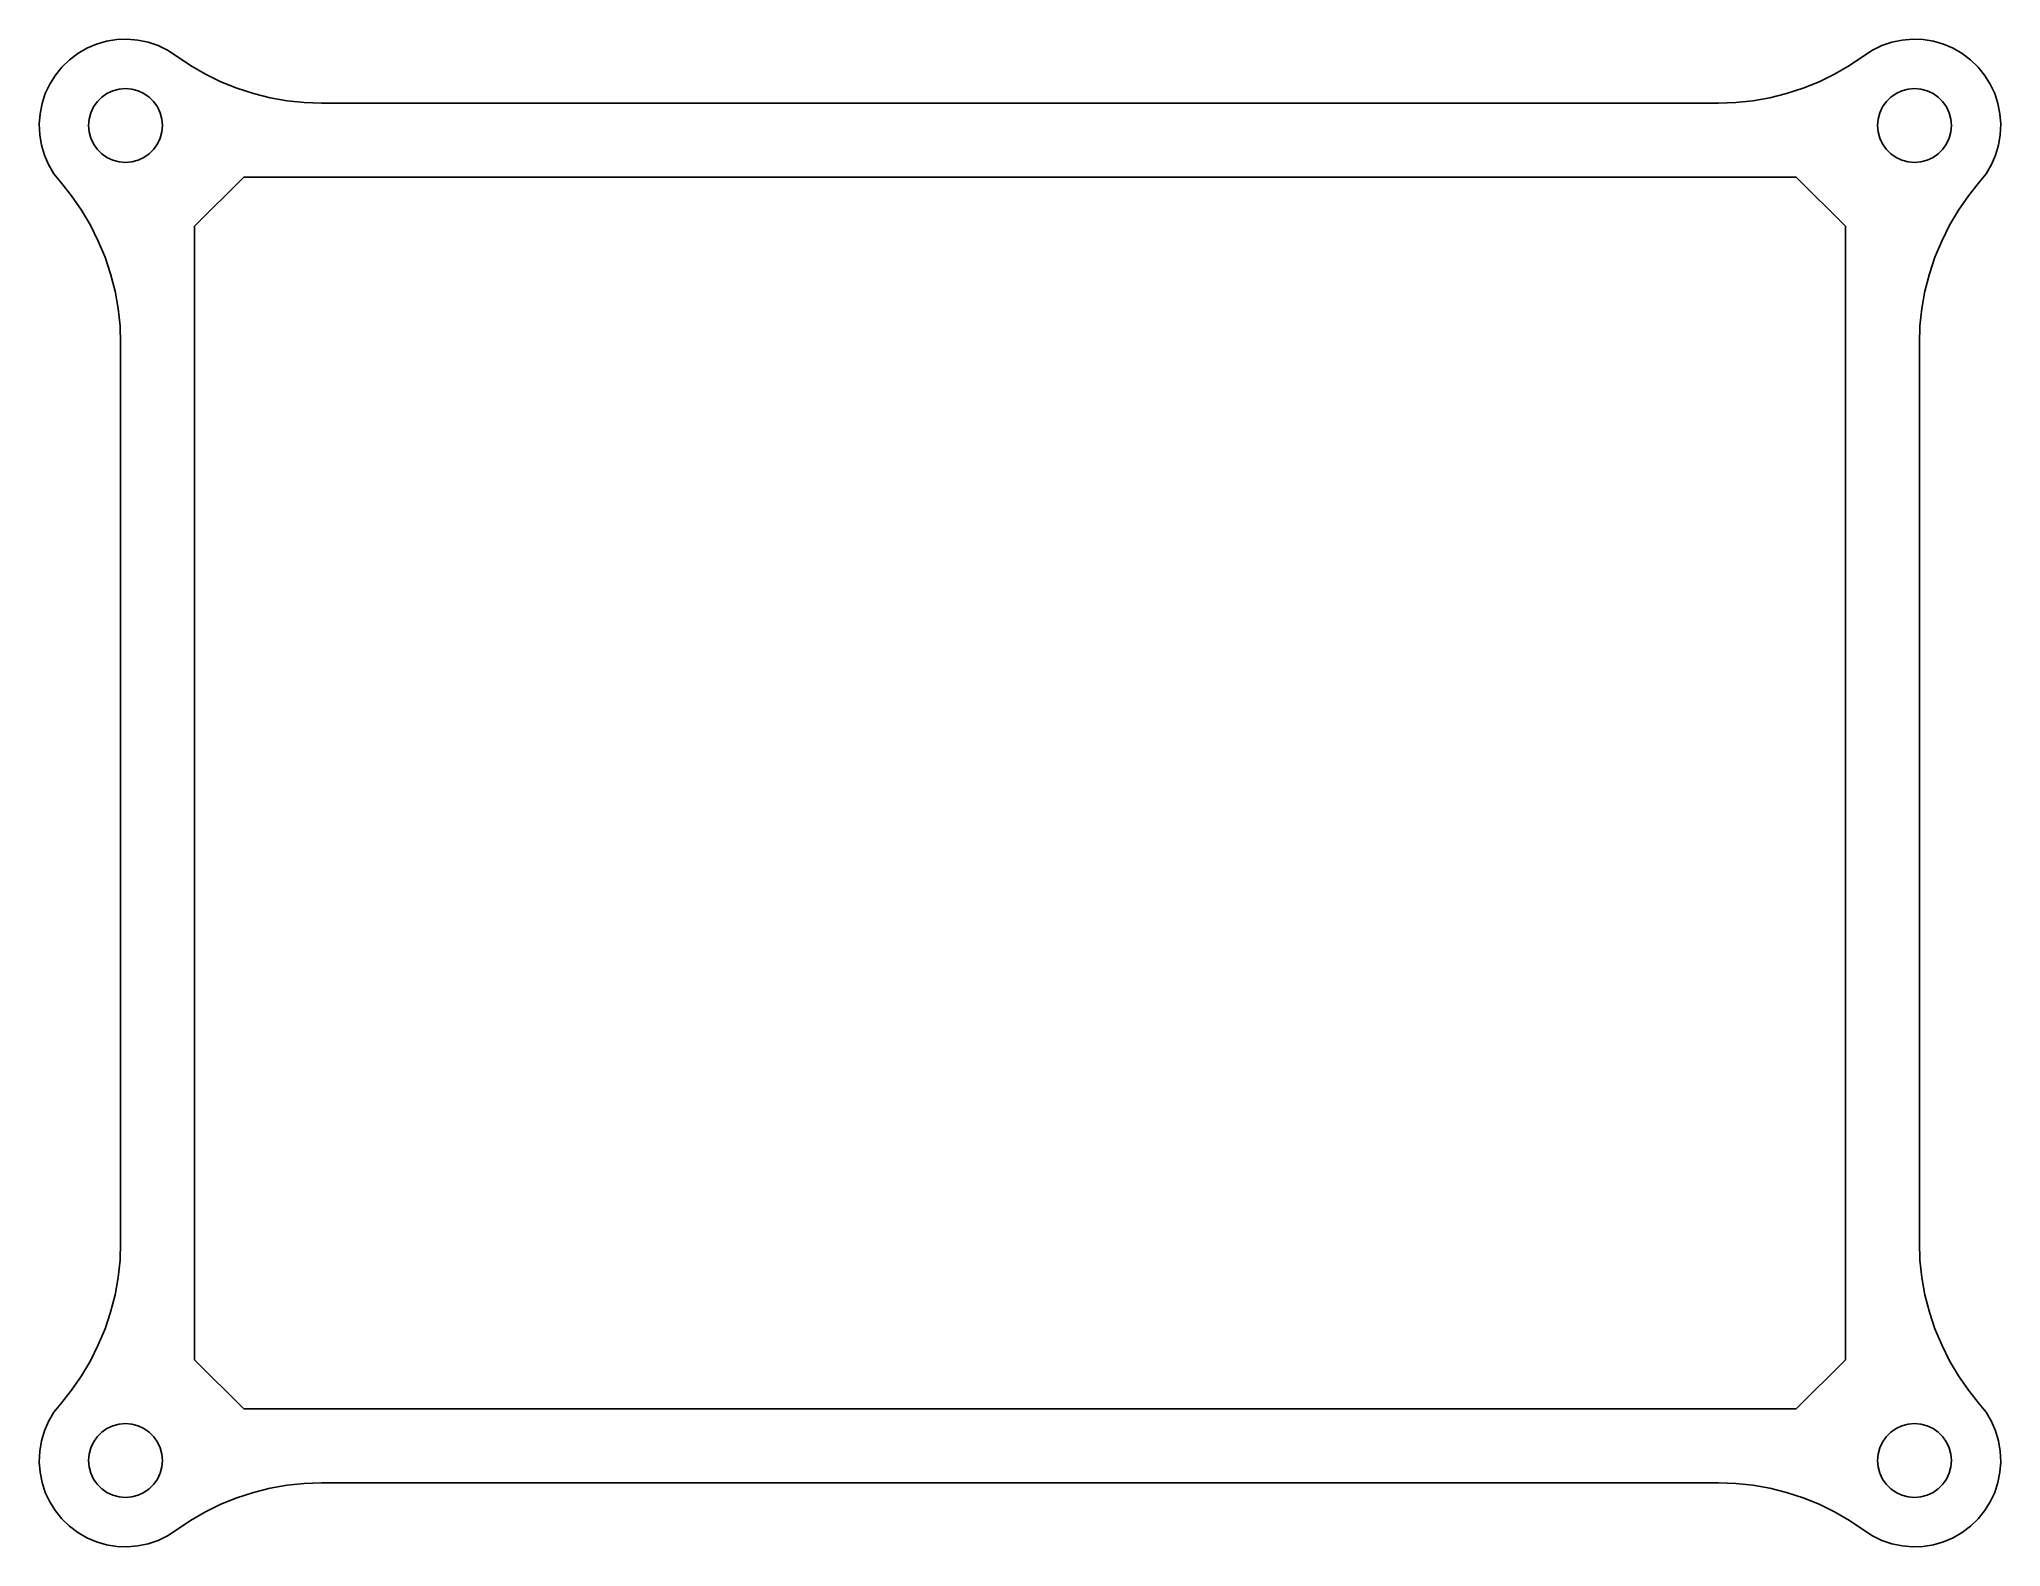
# Model space of a CAD drawing. Header units: millimetres. Extents: x -39.8 to 39.8, y -30.6 to 30.6.
import ezdxf

# ---------------------------------------------------------------- set-up
doc = ezdxf.new("R2010")
doc.units = ezdxf.units.MM

msp = doc.modelspace()

# ---------------------------------------------------------------- linework, layer by layer
at = {"color": 7, "linetype": 'Continuous', "lineweight": 25}
for p, q in [((-37.478, 30.391), (-37.869, 30.224)), ((-37.07, 30.509), (-37.478, 30.391)), ((-36.65, 30.576), (-37.07, 30.509)), ((-36.225, 30.592), (-36.65, 30.576)), ((-36.225, 30.592), (-35.802, 30.557)), ((-35.802, 30.557), (-35.386, 30.47)), ((-35.386, 30.47), (-34.983, 30.334)), ((-34.6, 30.15), (-34.983, 30.334)), ((34.983, 30.334), (34.6, 30.15)), ((35.386, 30.47), (34.983, 30.334)), ((35.802, 30.557), (35.386, 30.47)), ((36.225, 30.592), (35.802, 30.557)), ((36.65, 30.576), (36.225, 30.592)), ((37.07, 30.509), (36.65, 30.576)), ((37.478, 30.391), (37.07, 30.509)), ((37.478, 30.391), (37.869, 30.224)), ((-38.882, 29.461), (-39.15, 29.131)), ((-38.576, 29.756), (-38.882, 29.461)), ((-38.237, 30.012), (-38.576, 29.756)), ((-37.869, 30.224), (-38.237, 30.012)), ((-34.242, 29.921), (-34.6, 30.15)), ((-34.242, 29.921), (-33.663, 29.528)), ((-33.663, 29.528), (-33.057, 29.177)), ((33.057, 29.177), (33.663, 29.528)), ((34.242, 29.921), (33.663, 29.528)), ((34.6, 30.15), (34.242, 29.921)), ((37.869, 30.224), (38.237, 30.012)), ((38.237, 30.012), (38.576, 29.756)), ((38.576, 29.756), (38.882, 29.461)), ((38.882, 29.461), (39.15, 29.131)), ((-39.376, 28.772), (-39.557, 28.387)), ((-39.15, 29.131), (-39.376, 28.772)), ((-33.057, 29.177), (-32.428, 28.87)), ((-32.428, 28.87), (-31.779, 28.607)), ((31.779, 28.607), (32.428, 28.87)), ((32.428, 28.87), (33.057, 29.177)), ((39.15, 29.131), (39.376, 28.772)), ((39.376, 28.772), (39.557, 28.387)), ((-39.69, 27.983), (-39.773, 27.566)), ((-39.557, 28.387), (-39.69, 27.983)), ((-37.604, 27.843), (-37.454, 28.057)), ((-37.454, 28.057), (-37.269, 28.242)), ((-37.269, 28.242), (-37.055, 28.392)), ((-37.055, 28.392), (-36.818, 28.503)), ((-36.818, 28.503), (-36.565, 28.571)), ((-36.565, 28.571), (-36.305, 28.593)), ((-36.305, 28.593), (-36.045, 28.571)), ((-36.045, 28.571), (-35.792, 28.503)), ((-35.792, 28.503), (-35.555, 28.392)), ((-35.555, 28.392), (-35.341, 28.242)), ((-35.341, 28.242), (-35.156, 28.057)), ((-35.156, 28.057), (-35.006, 27.843)), ((-31.779, 28.607), (-31.114, 28.39)), ((-31.114, 28.39), (-30.435, 28.22)), ((-30.435, 28.22), (-29.745, 28.098)), ((-29.745, 28.098), (-29.049, 28.025)), ((-29.049, 28.025), (-28.349, 28)), ((28.349, 28), (-28.349, 28)), ((29.049, 28.025), (28.349, 28)), ((29.745, 28.098), (29.049, 28.025)), ((30.435, 28.22), (29.745, 28.098)), ((31.114, 28.39), (30.435, 28.22)), ((31.779, 28.607), (31.114, 28.39)), ((35.006, 27.843), (35.156, 28.057)), ((35.156, 28.057), (35.341, 28.242)), ((35.341, 28.242), (35.555, 28.392)), ((35.555, 28.392), (35.792, 28.503)), ((35.792, 28.503), (36.045, 28.571)), ((36.045, 28.571), (36.305, 28.593)), ((36.305, 28.593), (36.565, 28.571)), ((36.565, 28.571), (36.818, 28.503)), ((36.818, 28.503), (37.055, 28.392)), ((37.055, 28.392), (37.269, 28.242)), ((37.269, 28.242), (37.454, 28.057)), ((37.454, 28.057), (37.604, 27.843)), ((39.557, 28.387), (39.69, 27.983)), ((39.69, 27.983), (39.773, 27.566)), ((-39.773, 27.566), (-39.805, 27.143)), ((-39.785, 26.718), (-39.805, 27.143)), ((-37.805, 27.093), (-37.782, 27.354)), ((-37.782, 26.833), (-37.805, 27.093)), ((-37.782, 27.354), (-37.715, 27.606)), ((-37.715, 27.606), (-37.604, 27.843)), ((-35.006, 27.843), (-34.895, 27.606)), ((-34.895, 27.606), (-34.828, 27.354)), ((-34.828, 27.354), (-34.805, 27.093)), ((-34.805, 27.093), (-34.828, 26.833)), ((34.805, 27.093), (34.828, 27.354)), ((34.828, 26.833), (34.805, 27.093)), ((34.828, 27.354), (34.895, 27.606)), ((34.895, 27.606), (35.006, 27.843)), ((37.604, 27.843), (37.715, 27.606)), ((37.715, 27.606), (37.782, 27.354)), ((37.782, 27.354), (37.805, 27.093)), ((37.805, 27.093), (37.782, 26.833)), ((39.773, 27.566), (39.805, 27.143)), ((39.805, 27.143), (39.785, 26.718)), ((-39.714, 26.299), (-39.785, 26.718)), ((-39.592, 25.892), (-39.714, 26.299)), ((-37.715, 26.58), (-37.782, 26.833)), ((-37.604, 26.343), (-37.715, 26.58)), ((-37.454, 26.129), (-37.604, 26.343)), ((-35.006, 26.343), (-35.156, 26.129)), ((-34.895, 26.58), (-35.006, 26.343)), ((-34.828, 26.833), (-34.895, 26.58)), ((34.895, 26.58), (34.828, 26.833)), ((35.006, 26.343), (34.895, 26.58)), ((35.156, 26.129), (35.006, 26.343)), ((37.604, 26.343), (37.454, 26.129)), ((37.715, 26.58), (37.604, 26.343)), ((37.782, 26.833), (37.715, 26.58)), ((39.714, 26.299), (39.592, 25.892)), ((39.785, 26.718), (39.714, 26.299)), ((-39.423, 25.502), (-39.592, 25.892)), ((-39.207, 25.136), (-39.423, 25.502)), ((-37.269, 25.944), (-37.454, 26.129)), ((-37.055, 25.794), (-37.269, 25.944)), ((-36.818, 25.684), (-37.055, 25.794)), ((-36.565, 25.616), (-36.818, 25.684)), ((-36.305, 25.593), (-36.565, 25.616)), ((-36.045, 25.616), (-36.305, 25.593)), ((-35.792, 25.684), (-36.045, 25.616)), ((-35.555, 25.794), (-35.792, 25.684)), ((-35.341, 25.944), (-35.555, 25.794)), ((-35.156, 26.129), (-35.341, 25.944)), ((35.341, 25.944), (35.156, 26.129)), ((35.555, 25.794), (35.341, 25.944)), ((35.792, 25.684), (35.555, 25.794)), ((36.045, 25.616), (35.792, 25.684)), ((36.305, 25.593), (36.045, 25.616)), ((36.565, 25.616), (36.305, 25.593)), ((36.818, 25.684), (36.565, 25.616)), ((37.055, 25.794), (36.818, 25.684)), ((37.269, 25.944), (37.055, 25.794)), ((37.454, 26.129), (37.269, 25.944)), ((39.423, 25.502), (39.207, 25.136)), ((39.592, 25.892), (39.423, 25.502)), ((-38.948, 24.799), (-39.207, 25.136)), ((-38.499, 24.243), (-38.948, 24.799)), ((-31.5, 25), (-33.5, 23)), ((31.5, 25), (-31.5, 25)), ((31.5, 25), (33.5, 23)), ((38.948, 24.799), (38.499, 24.243)), ((39.207, 25.136), (38.948, 24.799)), ((-38.091, 23.656), (-38.499, 24.243)), ((38.091, 23.656), (38.499, 24.243)), ((-37.726, 23.042), (-38.091, 23.656)), ((37.726, 23.042), (38.091, 23.656)), ((-37.406, 22.403), (-37.726, 23.042)), ((-37.406, 22.403), (-37.132, 21.743)), ((-33.5, 23), (-33.5, -23)), ((33.5, -23), (33.5, 23)), ((37.132, 21.743), (37.406, 22.403)), ((37.406, 22.403), (37.726, 23.042)), ((-37.132, 21.743), (-36.906, 21.065)), ((36.906, 21.065), (37.132, 21.743)), ((-36.906, 21.065), (-36.729, 20.372)), ((36.906, 21.065), (36.729, 20.372)), ((-36.729, 20.372), (-36.602, 19.669)), ((36.729, 20.372), (36.602, 19.669)), ((-36.602, 19.669), (-36.526, 18.958)), ((36.602, 19.669), (36.526, 18.958)), ((-36.526, 18.958), (-36.5, 18.244)), ((36.526, 18.958), (36.5, 18.244)), ((-36.5, -18.244), (-36.5, 18.244)), ((36.5, 18.244), (36.5, -18.244)), ((-36.526, -18.958), (-36.5, -18.244)), ((36.526, -18.958), (36.5, -18.244)), ((-36.602, -19.669), (-36.526, -18.958)), ((36.602, -19.669), (36.526, -18.958)), ((-36.729, -20.372), (-36.602, -19.669)), ((36.729, -20.372), (36.602, -19.669)), ((-36.906, -21.065), (-36.729, -20.372)), ((36.906, -21.065), (36.729, -20.372)), ((-37.132, -21.743), (-36.906, -21.065)), ((37.132, -21.743), (36.906, -21.065)), ((-37.406, -22.403), (-37.132, -21.743)), ((37.406, -22.403), (37.132, -21.743)), ((-38.091, -23.656), (-37.726, -23.042)), ((-37.726, -23.042), (-37.406, -22.403)), ((-33.5, -23), (-31.5, -25)), ((31.5, -25), (33.5, -23)), ((37.726, -23.042), (37.406, -22.403)), ((38.091, -23.656), (37.726, -23.042)), ((-38.499, -24.243), (-38.091, -23.656)), ((38.499, -24.243), (38.091, -23.656)), ((-38.948, -24.799), (-38.499, -24.243)), ((38.948, -24.799), (38.499, -24.243)), ((-39.423, -25.502), (-39.207, -25.136)), ((-39.207, -25.136), (-38.948, -24.799)), ((-31.5, -25), (31.5, -25)), ((39.207, -25.136), (38.948, -24.799)), ((39.423, -25.502), (39.207, -25.136)), ((-39.714, -26.299), (-39.592, -25.892)), ((-39.592, -25.892), (-39.423, -25.502)), ((-37.604, -26.343), (-37.454, -26.129)), ((-37.454, -26.129), (-37.269, -25.944)), ((-37.269, -25.944), (-37.055, -25.794)), ((-37.055, -25.794), (-36.818, -25.684)), ((-36.818, -25.684), (-36.565, -25.616)), ((-36.565, -25.616), (-36.305, -25.593)), ((-36.305, -25.593), (-36.045, -25.616)), ((-36.045, -25.616), (-35.792, -25.684)), ((-35.792, -25.684), (-35.555, -25.794)), ((-35.555, -25.794), (-35.341, -25.944)), ((-35.341, -25.944), (-35.156, -26.129)), ((-35.156, -26.129), (-35.006, -26.343)), ((35.006, -26.343), (35.156, -26.129)), ((35.156, -26.129), (35.341, -25.944)), ((35.341, -25.944), (35.555, -25.794)), ((35.555, -25.794), (35.792, -25.684)), ((35.792, -25.684), (36.045, -25.616)), ((36.045, -25.616), (36.305, -25.593)), ((36.305, -25.593), (36.565, -25.616)), ((36.565, -25.616), (36.818, -25.684)), ((36.818, -25.684), (37.055, -25.794)), ((37.055, -25.794), (37.269, -25.944)), ((37.269, -25.944), (37.454, -26.129)), ((37.454, -26.129), (37.604, -26.343)), ((39.592, -25.892), (39.423, -25.502)), ((39.714, -26.299), (39.592, -25.892)), ((-39.805, -27.143), (-39.785, -26.718)), ((-39.785, -26.718), (-39.714, -26.299)), ((-37.805, -27.093), (-37.782, -26.833)), ((-37.782, -26.833), (-37.715, -26.58)), ((-37.715, -26.58), (-37.604, -26.343)), ((-35.006, -26.343), (-34.895, -26.58)), ((-34.895, -26.58), (-34.828, -26.833)), ((-34.828, -26.833), (-34.805, -27.093)), ((34.805, -27.093), (34.828, -26.833)), ((34.828, -26.833), (34.895, -26.58)), ((34.895, -26.58), (35.006, -26.343)), ((37.604, -26.343), (37.715, -26.58)), ((37.715, -26.58), (37.782, -26.833)), ((37.782, -26.833), (37.805, -27.093)), ((39.785, -26.718), (39.714, -26.299)), ((39.805, -27.143), (39.785, -26.718)), ((-39.773, -27.566), (-39.805, -27.143)), ((-39.69, -27.983), (-39.773, -27.566)), ((-37.782, -27.354), (-37.805, -27.093)), ((-37.715, -27.606), (-37.782, -27.354)), ((-37.604, -27.843), (-37.715, -27.606)), ((-37.454, -28.057), (-37.604, -27.843)), ((-35.006, -27.843), (-35.156, -28.057)), ((-34.895, -27.606), (-35.006, -27.843)), ((-34.828, -27.354), (-34.895, -27.606)), ((-34.805, -27.093), (-34.828, -27.354)), ((34.828, -27.354), (34.805, -27.093)), ((34.895, -27.606), (34.828, -27.354)), ((35.006, -27.843), (34.895, -27.606)), ((35.156, -28.057), (35.006, -27.843)), ((37.604, -27.843), (37.454, -28.057)), ((37.715, -27.606), (37.604, -27.843)), ((37.782, -27.354), (37.715, -27.606)), ((37.805, -27.093), (37.782, -27.354)), ((39.69, -27.983), (39.773, -27.566)), ((39.773, -27.566), (39.805, -27.143)), ((-39.69, -27.983), (-39.557, -28.387)), ((-39.557, -28.387), (-39.376, -28.772)), ((-37.269, -28.242), (-37.454, -28.057)), ((-37.055, -28.392), (-37.269, -28.242)), ((-36.818, -28.503), (-37.055, -28.392)), ((-36.565, -28.571), (-36.818, -28.503)), ((-36.305, -28.593), (-36.565, -28.571)), ((-36.045, -28.571), (-36.305, -28.593)), ((-35.792, -28.503), (-36.045, -28.571)), ((-35.555, -28.392), (-35.792, -28.503)), ((-35.341, -28.242), (-35.555, -28.392)), ((-35.156, -28.057), (-35.341, -28.242)), ((-31.779, -28.607), (-32.428, -28.87)), ((-31.114, -28.39), (-31.779, -28.607)), ((-30.435, -28.22), (-31.114, -28.39)), ((-29.745, -28.098), (-30.435, -28.22)), ((-29.049, -28.025), (-29.745, -28.098)), ((-28.349, -28), (-29.049, -28.025)), ((28.349, -28), (-28.349, -28)), ((29.049, -28.025), (28.349, -28)), ((29.745, -28.098), (29.049, -28.025)), ((30.435, -28.22), (29.745, -28.098)), ((31.114, -28.39), (30.435, -28.22)), ((31.779, -28.607), (31.114, -28.39)), ((32.428, -28.87), (31.779, -28.607)), ((35.341, -28.242), (35.156, -28.057)), ((35.555, -28.392), (35.341, -28.242)), ((35.792, -28.503), (35.555, -28.392)), ((36.045, -28.571), (35.792, -28.503)), ((36.305, -28.593), (36.045, -28.571)), ((36.565, -28.571), (36.305, -28.593)), ((36.818, -28.503), (36.565, -28.571)), ((37.055, -28.392), (36.818, -28.503)), ((37.269, -28.242), (37.055, -28.392)), ((37.454, -28.057), (37.269, -28.242)), ((39.376, -28.772), (39.557, -28.387)), ((39.557, -28.387), (39.69, -27.983)), ((-39.376, -28.772), (-39.15, -29.131)), ((-39.15, -29.131), (-38.882, -29.461)), ((-33.057, -29.177), (-33.663, -29.528)), ((-32.428, -28.87), (-33.057, -29.177)), ((33.057, -29.177), (32.428, -28.87)), ((33.663, -29.528), (33.057, -29.177)), ((38.882, -29.461), (39.15, -29.131)), ((39.15, -29.131), (39.376, -28.772)), ((-38.882, -29.461), (-38.576, -29.756)), ((-38.576, -29.756), (-38.237, -30.012)), ((-38.237, -30.012), (-37.869, -30.224)), ((-37.869, -30.224), (-37.478, -30.391)), ((-34.983, -30.334), (-34.6, -30.15)), ((-34.6, -30.15), (-34.242, -29.921)), ((-33.663, -29.528), (-34.242, -29.921)), ((34.242, -29.921), (33.663, -29.528)), ((34.242, -29.921), (34.6, -30.15)), ((34.6, -30.15), (34.983, -30.334)), ((37.478, -30.391), (37.869, -30.224)), ((37.869, -30.224), (38.237, -30.012)), ((38.237, -30.012), (38.576, -29.756)), ((38.576, -29.756), (38.882, -29.461)), ((-37.478, -30.391), (-37.07, -30.509)), ((-37.07, -30.509), (-36.65, -30.576)), ((-36.65, -30.576), (-36.225, -30.592)), ((-36.225, -30.592), (-35.802, -30.557)), ((-35.802, -30.557), (-35.386, -30.47)), ((-35.386, -30.47), (-34.983, -30.334)), ((34.983, -30.334), (35.386, -30.47)), ((35.386, -30.47), (35.802, -30.557)), ((35.802, -30.557), (36.225, -30.592)), ((36.225, -30.592), (36.65, -30.576)), ((36.65, -30.576), (37.07, -30.509)), ((37.07, -30.509), (37.478, -30.391))]:
    msp.add_line(p, q, dxfattribs=at)

doc.saveas('drawing.dxf')
